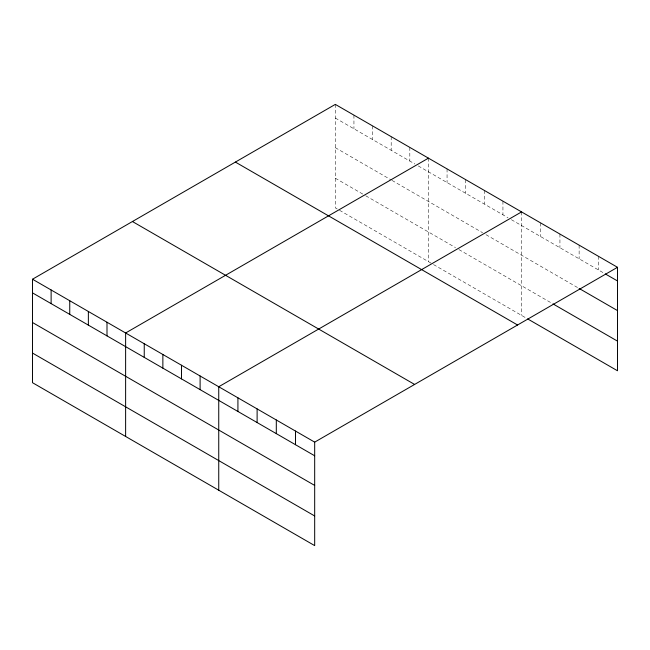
<?xml version="1.0" encoding="UTF-8"?>
<svg xmlns="http://www.w3.org/2000/svg" width="650" height="650" viewBox="0 0 650 650"><rect width="100%" height="100%" fill="white"/><g stroke="black" fill="none" stroke-linecap="round" stroke-linejoin="round"><path stroke-width="0.49" stroke-dasharray="3.25 2.44" d="M335.319 104.39L335.319 207.862L338.707 209.82M335.319 118.04L414.895 163.987M418.283 165.937L508.016 217.75M511.404 219.7L603.541 272.902M335.319 147.68L391.194 179.944M392.039 180.432L482.617 232.724M486.005 234.682L578.248 287.942M335.319 178.222L364.951 195.325M365.796 195.821L455.528 247.626M458.916 249.576L552.086 303.371M339.552 210.307L432.673 264.071M433.517 264.558L526.793 318.411M598.309 256.23L598.309 269.88M579.126 245.148L579.126 258.806M559.934 234.073L559.934 247.723M540.751 222.991L540.751 236.649M521.56 211.916L521.56 315.388M502.938 201.159L502.938 214.817M484.315 190.409L484.315 204.059M465.684 179.66L465.684 193.31M447.062 168.903L447.062 182.561M428.439 158.153L428.439 261.625M409.817 147.404L409.817 161.054M391.194 136.646L391.194 150.304M372.572 125.897L372.572 139.547M353.941 115.139L353.941 128.798"/><path stroke-width="0.97" d="M32.5 279.224L314.681 442.138L314.681 545.61L32.5 382.696L32.5 279.224L335.319 104.39L617.5 267.304L617.5 370.776L527.662 318.914M428.439 158.153L125.621 332.987L125.621 436.459M521.56 211.916L218.741 386.75L218.741 490.222M314.681 442.138L617.5 267.304M605.288 273.91L617.5 280.954M579.126 288.446L617.5 310.594M552.955 303.875L617.5 341.136M235.389 162.086L517.571 325M132.429 221.528L414.611 384.442M32.5 292.874L314.681 455.788M32.5 322.514L314.681 485.428M32.5 353.056L314.681 515.97M295.49 431.056L295.49 444.714M276.307 419.981L276.307 433.631M257.116 408.907L257.116 422.557M237.924 397.824L237.924 411.474M200.111 375.993L200.111 389.651M181.488 365.243L181.488 378.893M162.866 354.486L162.866 368.144M144.243 343.736L144.243 357.386M106.998 322.229L106.998 335.887M88.368 311.48L88.368 325.13M69.745 300.731L69.745 314.381M51.123 289.973L51.123 303.631"/></g></svg>
